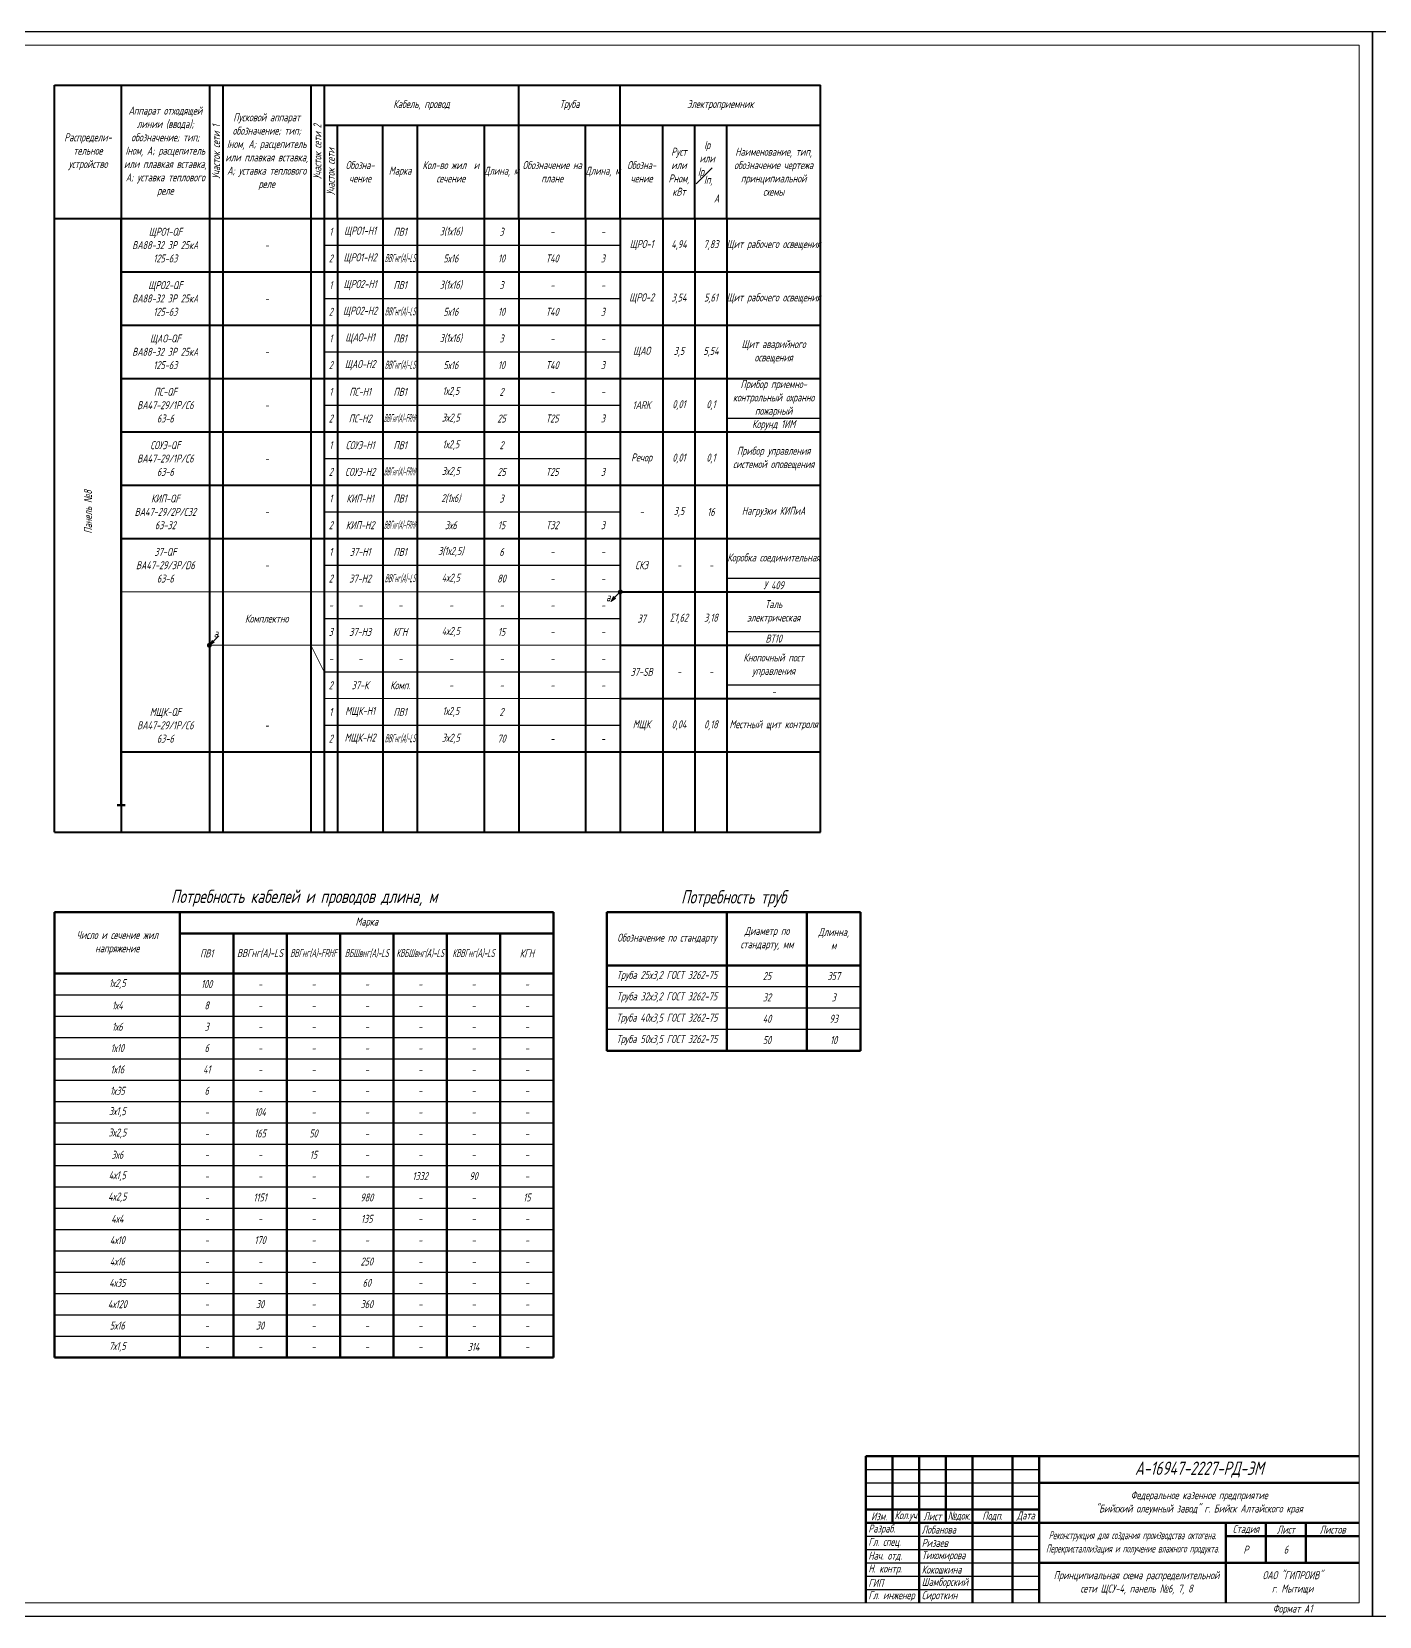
# Model space of a CAD drawing. Header units: millimetres. Extents: x -14296 to 10264, y -13087 to -5602.
# Drawn here: x -8690 to -8185, y -13087 to -12493 of the extents above; entities that cross this region are included whole.
import ezdxf

# ---------------------------------------------------------------- set-up
doc = ezdxf.new("R2010")
doc.units = ezdxf.units.MM
doc.linetypes.add('gost5', pattern=[7, 5, -2, 0])
for name, color, linetype, lineweight in [('КаБель контрольный (Вновь)', 142, 'gost5', 15), ('КаБель силовой (Вновь)', 1, 'Continuous', 15), ('Рамка толстая', 7, 'Continuous', 15), ('Рамка тонкая', 5, 'Continuous', 25), ('Схема распред. сети', 9, 'Continuous', 25), ('ТаБлица', 253, 'Continuous', 15), ('Текст', 7, 'Continuous', 20), ('Штампы', 252, 'Continuous', 25)]:
    doc.layers.add(name, color=color, linetype=linetype, lineweight=lineweight)
doc.styles.add('Simplex', font='simplex.shx', dxfattribs={"width": 0.7, "oblique": 15})

# ---------------------------------------------------------------- blocks, each defined once
blk = doc.blocks.new('A$C551E481E')
at = {"layer": 'Рамка толстая'}
for p, q in [((20, 589), (20, 5)), ((836, 589), (20, 589)), ((836, 5), (836, 589)), ((20, 5), (836, 5))]:
    blk.add_line(p, q, dxfattribs=at)
at = {"layer": 'Рамка тонкая'}
for p, q in [((0, 594), (0, 0)), ((841, 594), (0, 594)), ((841, 0), (841, 594)), ((0, 0), (841, 0))]:
    blk.add_line(p, q, dxfattribs=at)

msp = doc.modelspace()

# ---------------------------------------------------------------- hatches: boundary and pattern name
at = {"layer": 'КаБель силовой (Вновь)'}
for points in [[(-8473.25175, -12706.27618), (-8471.48399, -12705.21552), (-8472.19109, -12704.50842)], [(-8470.46622, -12702.74065, 1), (-8468.96622, -12702.74065, 1)], [(-8468.96622, -12702.74065, 1), (-8470.46622, -12702.74065, 1)], [(-8624.46622, -12722.74065, 1), (-8622.96622, -12722.74065, 1)], [(-8622.96622, -12722.74065, 1), (-8624.46622, -12722.74065, 1)], [(-8623.71622, -12722.74065), (-8621.94845, -12721.67999), (-8622.65556, -12720.97288)]]:
    msp.add_hatch(color=256, dxfattribs=at).paths.add_polyline_path(points)

# ---------------------------------------------------------------- linework, layer by layer
at = {"layer": 'КаБель контрольный (Вновь)', "linetype": 'ByBlock'}
for p, q in [((-8585.71622, -12722.74065), (-8580.71622, -12732.74065)), ((-8580.71622, -12732.74065), (-8580.71622, -12742.74065)), ((-8580.71622, -12742.74065), (-8469.71622, -12742.74065))]:
    msp.add_line(p, q, dxfattribs=at)
at = {"layer": 'КаБель силовой (Вновь)', "lineweight": 200}
for p, q in [((-8656.71622, -12782.74065), (-8656.71622, -12562.74065)), ((-8655.21622, -12782.74065), (-8658.21622, -12782.74065))]:
    msp.add_line(p, q, dxfattribs=at)
at = {"layer": 'КаБель силовой (Вновь)'}
for p, q in [((-8469.71622, -12582.74065), (-8656.71622, -12582.74065)), ((-8469.71622, -12602.74065), (-8656.71622, -12602.74065)), ((-8469.71622, -12622.74065), (-8656.71622, -12622.74065)), ((-8469.71622, -12642.74065), (-8656.71622, -12642.74065)), ((-8469.71622, -12662.74065), (-8656.71622, -12662.74065)), ((-8469.71622, -12682.74065), (-8656.71622, -12682.74065)), ((-8469.71622, -12702.74065), (-8656.71622, -12702.74065)), ((-8472.19109, -12704.50842), (-8473.25175, -12706.27618)), ((-8473.25175, -12706.27618), (-8471.48399, -12705.21552)), ((-8473.25175, -12706.27618), (-8471.48399, -12705.21552)), ((-8472.19109, -12704.50842), (-8471.48399, -12705.21552)), ((-8469.71622, -12702.74065), (-8471.83754, -12704.86197)), ((-8622.65556, -12720.97288), (-8623.71622, -12722.74065)), ((-8623.71622, -12722.74065), (-8621.94845, -12721.67999)), ((-8469.71622, -12722.74065), (-8623.71622, -12722.74065)), ((-8622.65556, -12720.97288), (-8621.94845, -12721.67999)), ((-8620.18069, -12719.20512), (-8622.30201, -12721.32644)), ((-8469.71622, -12762.74065), (-8656.71622, -12762.74065))]:
    msp.add_line(p, q, dxfattribs=at)
for centre in [(-8469.71622, -12702.74065), (-8469.71622, -12702.74065), (-8623.71622, -12722.74065), (-8623.71622, -12722.74065)]:
    msp.add_circle(centre, 0.75, dxfattribs=at)
at = {"layer": 'Рамка тонкая'}
for p, q in [((-8580.71622, -12572.74065), (-8469.71622, -12572.74065)), ((-8580.71622, -12592.74065), (-8469.71622, -12592.74065)), ((-8580.71622, -12612.74065), (-8469.71622, -12612.74065)), ((-8580.71622, -12632.74065), (-8469.71622, -12632.74065)), ((-8394.71622, -12637.74065), (-8429.71622, -12637.74065)), ((-8394.71622, -12637.74065), (-8429.71622, -12637.74065)), ((-8580.71622, -12652.74065), (-8469.71622, -12652.74065)), ((-8580.71622, -12672.74065), (-8469.71622, -12672.74065)), ((-8580.71622, -12692.74065), (-8469.71622, -12692.74065)), ((-8394.71622, -12697.74065), (-8429.71622, -12697.74065)), ((-8580.71622, -12712.74065), (-8469.71622, -12712.74065)), ((-8394.71622, -12717.74065), (-8429.71622, -12717.74065)), ((-8580.71622, -12732.74065), (-8469.71622, -12732.74065)), ((-8394.71622, -12737.74065), (-8429.71622, -12737.74065)), ((-8580.71622, -12752.74065), (-8469.71622, -12752.74065)), ((-8681.71622, -12853.74065), (-8494.71622, -12853.74065)), ((-8379.71622, -12850.74065), (-8474.71622, -12850.74065)), ((-8379.71622, -12858.74065), (-8474.71622, -12858.74065)), ((-8681.71622, -12861.74065), (-8494.71622, -12861.74065)), ((-8681.71622, -12869.74065), (-8494.71622, -12869.74065)), ((-8379.71622, -12866.74065), (-8474.71622, -12866.74065)), ((-8681.71622, -12877.74065), (-8494.71622, -12877.74065)), ((-8681.71622, -12885.74065), (-8494.71622, -12885.74065)), ((-8681.71622, -12893.74065), (-8494.71622, -12893.74065)), ((-8681.71622, -12901.74065), (-8494.71622, -12901.74065)), ((-8681.71622, -12909.74065), (-8494.71622, -12909.74065)), ((-8681.71622, -12917.74065), (-8494.71622, -12917.74065)), ((-8681.71622, -12925.74065), (-8494.71622, -12925.74065)), ((-8681.71622, -12933.74065), (-8494.71622, -12933.74065)), ((-8681.71622, -12941.74065), (-8494.71622, -12941.74065)), ((-8681.71622, -12949.74065), (-8494.71622, -12949.74065)), ((-8681.71622, -12957.74065), (-8494.71622, -12957.74065)), ((-8681.71622, -12965.74065), (-8494.71622, -12965.74065)), ((-8681.71622, -12973.74065), (-8494.71622, -12973.74065)), ((-8681.71622, -12981.74065), (-8494.71622, -12981.74065))]:
    msp.add_line(p, q, dxfattribs=at)
at = {"layer": 'Схема распред. сети', "lineweight": 40}
for p, q in [((-8681.71622, -12792.74065), (-8681.71622, -12512.74065)), ((-8681.71622, -12512.74065), (-8394.71622, -12512.74065)), ((-8656.71622, -12512.74065), (-8656.71622, -12792.74065)), ((-8623.71622, -12512.74065), (-8623.71622, -12562.74065)), ((-8618.71622, -12512.74065), (-8618.71622, -12562.74065)), ((-8585.71622, -12512.74065), (-8585.71622, -12562.74065)), ((-8580.71622, -12512.74065), (-8580.71622, -12562.74065)), ((-8507.71622, -12562.74065), (-8507.71622, -12512.74065)), ((-8469.71622, -12562.74065), (-8469.71622, -12512.74065)), ((-8394.71622, -12792.74065), (-8394.71622, -12512.74065)), ((-8580.71622, -12527.74065), (-8507.71622, -12527.74065)), ((-8575.71622, -12562.74065), (-8575.71622, -12527.74065)), ((-8558.71622, -12562.74065), (-8558.71622, -12527.74065)), ((-8545.71622, -12792.74065), (-8545.71622, -12527.74065)), ((-8520.71622, -12527.74065), (-8520.71622, -12792.74065)), ((-8507.71622, -12527.74065), (-8469.71622, -12527.74065)), ((-8482.71622, -12562.74065), (-8482.71622, -12527.74065)), ((-8469.71622, -12527.74065), (-8394.71622, -12527.74065)), ((-8453.71622, -12562.74065), (-8453.71622, -12527.74065)), ((-8441.71622, -12562.74065), (-8441.71622, -12527.74065)), ((-8429.71622, -12562.74065), (-8429.71622, -12527.74065)), ((-8681.71622, -12562.74065), (-8394.71622, -12562.74065)), ((-8623.71622, -12562.74065), (-8623.71622, -12792.74065)), ((-8618.71622, -12562.74065), (-8618.71622, -12792.74065)), ((-8585.71622, -12562.74065), (-8585.71622, -12792.74065)), ((-8580.71622, -12562.74065), (-8580.71622, -12792.74065)), ((-8575.71622, -12562.74065), (-8575.71622, -12792.74065)), ((-8558.71622, -12562.74065), (-8558.71622, -12792.74065)), ((-8507.71622, -12562.74065), (-8507.71622, -12792.74065)), ((-8482.71622, -12562.74065), (-8482.71622, -12792.74065)), ((-8469.71622, -12562.74065), (-8469.71622, -12792.74065)), ((-8453.71622, -12562.74065), (-8453.71622, -12792.74065)), ((-8441.71622, -12562.74065), (-8441.71622, -12792.74065)), ((-8429.71622, -12562.74065), (-8429.71622, -12792.74065)), ((-8656.71622, -12582.74065), (-8394.71622, -12582.74065)), ((-8656.71622, -12602.74065), (-8394.71622, -12602.74065)), ((-8656.71622, -12622.74065), (-8394.71622, -12622.74065)), ((-8656.71622, -12642.74065), (-8394.71622, -12642.74065)), ((-8656.71622, -12662.74065), (-8394.71622, -12662.74065)), ((-8656.71622, -12682.74065), (-8394.71622, -12682.74065)), ((-8469.71622, -12702.74065), (-8394.71622, -12702.74065)), ((-8469.71622, -12722.74065), (-8394.71622, -12722.74065)), ((-8469.71622, -12742.74065), (-8394.71622, -12742.74065)), ((-8656.71622, -12762.74065), (-8394.71622, -12762.74065)), ((-8681.71622, -12792.74065), (-8394.71622, -12792.74065))]:
    msp.add_line(p, q, dxfattribs=at)
at = {"layer": 'ТаБлица', "lineweight": 60}
for p, q in [((-8681.71622, -12822.74065), (-8681.71622, -12989.74065)), ((-8681.71622, -12822.74065), (-8494.71622, -12822.74065)), ((-8634.71622, -12822.74065), (-8634.71622, -12989.74065)), ((-8494.71622, -12822.74065), (-8494.71622, -12989.74065)), ((-8474.71622, -12822.74065), (-8379.71622, -12822.74065)), ((-8474.71622, -12874.74065), (-8474.71622, -12822.74065)), ((-8429.71622, -12822.74065), (-8429.71622, -12874.74065)), ((-8399.71622, -12822.74065), (-8399.71622, -12874.74065)), ((-8379.71622, -12822.74065), (-8379.71622, -12874.74065)), ((-8634.71622, -12830.74065), (-8494.71622, -12830.74065)), ((-8614.71622, -12830.74065), (-8614.71622, -12989.74065)), ((-8594.71622, -12830.74065), (-8594.71622, -12989.74065)), ((-8574.71622, -12830.74065), (-8574.71622, -12989.74065)), ((-8554.71622, -12830.74065), (-8554.71622, -12989.74065)), ((-8534.71622, -12830.74065), (-8534.71622, -12989.74065)), ((-8514.71622, -12830.74065), (-8514.71622, -12989.74065)), ((-8681.71622, -12845.74065), (-8494.71622, -12845.74065)), ((-8379.71622, -12842.74065), (-8474.71622, -12842.74065)), ((-8379.71622, -12874.74065), (-8474.71622, -12874.74065)), ((-8681.71622, -12989.74065), (-8494.71622, -12989.74065))]:
    msp.add_line(p, q, dxfattribs=at)
at = {"layer": 'Штампы', "lineweight": 60}
for p, q in [((-8377.71622, -13026.74066), (-8192.71622, -13026.74066)), ((-8377.71622, -13026.74066), (-8377.71622, -13081.74066)), ((-8367.71622, -13026.74066), (-8367.71622, -13051.74066)), ((-8357.71622, -13026.74066), (-8357.71622, -13081.74066)), ((-8347.71622, -13026.74066), (-8347.71622, -13051.74066)), ((-8337.71622, -13026.74066), (-8337.71622, -13081.74066)), ((-8322.71622, -13026.74066), (-8322.71622, -13081.74066)), ((-8312.71622, -13026.74066), (-8312.71622, -13081.74066)), ((-8312.71622, -13036.74066), (-8192.71622, -13036.74066)), ((-8377.71622, -13046.74066), (-8312.71622, -13046.74066)), ((-8377.71622, -13051.74066), (-8192.71622, -13051.74066)), ((-8242.71622, -13051.74066), (-8242.71622, -13081.74066)), ((-8227.71622, -13051.74066), (-8227.71622, -13066.74066)), ((-8212.71622, -13051.74066), (-8212.71622, -13066.74066)), ((-8242.71622, -13056.74066), (-8192.71622, -13056.74066)), ((-8312.71622, -13066.74066), (-8192.71622, -13066.74066))]:
    msp.add_line(p, q, dxfattribs=at)
at = {"layer": 'Штампы', "color": 5}
for p, q in [((-8377.71622, -13031.74066), (-8312.71622, -13031.74066)), ((-8377.71622, -13036.74066), (-8312.71622, -13036.74066)), ((-8377.71622, -13041.74066), (-8312.71622, -13041.74066)), ((-8377.71622, -13056.74066), (-8312.71622, -13056.74066)), ((-8377.71622, -13061.74066), (-8312.71622, -13061.74066)), ((-8377.71622, -13066.74066), (-8312.71622, -13066.74066)), ((-8377.71622, -13071.74066), (-8312.71622, -13071.74066)), ((-8377.71622, -13076.74066), (-8312.71622, -13076.74066))]:
    msp.add_line(p, q, dxfattribs=at)

# ---------------------------------------------------------------- block references
for p in [(-9028.71622, -13086.74065), (-8187.71622, -13086.74065)]:
    msp.add_blockref('A$C551E481E', p)

# ---------------------------------------------------------------- texts
at = {"layer": 'Текст', "char_height": 3, "style": 'Simplex'}
for s, insert, width, attachment_point in [('Аппарат отходящей линии (ввода); обозначение; тип; Iном, А; расцепитель или плавкая вставка, А; уставка теплового реле', (-8640.21622, -12537.74065), 33, 5), ('Кабель, провод', (-8544.21622, -12520.24065), 73, 5), ('Труба', (-8488.71622, -12520.24065), 38, 5), ('Электроприемник', (-8432.21622, -12520.24065), 75, 5), ('Пусковой аппарат обозначение; тип; Iном, А; расцепитель или плавкая вставка, А; уставка теплового реле', (-8602.21622, -12537.74065), 33, 5), ('Распредели-\\Pтельное устройство', (-8669.21622, -12537.74065), 25, 5), ('Pуст или Pном, кВт', (-8447.71622, -12545.24065), 12, 5), ('\\A1;Iр   или   \\SIр#Iп, ;       А', (-8435.71622, -12545.24065), 12, 5), ('Наименование, тип, обозначение чертежа принципиальной схемы', (-8412.21622, -12545.24065), 35, 5), ('Обозна- чение', (-8567.21622, -12545.24065), 17, 5), ('Марка', (-8552.21622, -12545.24065), 13, 5), ('Кол-во жил  и сечение', (-8533.21622, -12545.24065), 25, 5), ('Длина, м', (-8514.21622, -12545.24065), 13, 5), ('Обозначение на плане', (-8495.21622, -12545.24065), 25, 5), ('Длина, м', (-8476.21622, -12545.24065), 13, 5), ('Обозна-\\Pчение', (-8461.71622, -12545.24065), 16, 5), ('ЩРО1-QF\\PВА88-32 3Р 25кА\\P125-63', (-8640.21622, -12572.74065), 33, 5), ('1', (-8578.21622, -12567.74065), 5, 5), ('ЩРО1-Н1', (-8567.21622, -12567.74065), 17, 5), ('ПВ1', (-8552.21622, -12567.74065), 13, 5), ('3(1х16)', (-8533.21622, -12567.74065), 25, 5), ('3', (-8514.21622, -12567.74065), 13, 5), ('-', (-8495.21622, -12567.74065), 25, 5), ('-', (-8476.21622, -12567.74065), 13, 5), ('-', (-8602.21622, -12572.74065), 33, 5), ('ЩРО-1', (-8461.71622, -12572.74065), 16, 5), ('4,94', (-8447.71622, -12572.74065), 12, 5), ('7,83', (-8435.71622, -12572.74065), 12, 5), ('Щит рабочего освещения', (-8412.21622, -12572.74065), 35, 5), ('2', (-8578.21622, -12577.74065), 5, 5), ('ЩРО1-Н2', (-8567.21622, -12577.74065), 17, 5), ('{\\W0.4;ВВГнг(А)-LS}', (-8552.21622, -12577.74065), 13, 5), ('5х16', (-8533.21622, -12577.74065), 25, 5), ('10', (-8514.21622, -12577.74065), 13, 5), ('Т40', (-8495.21622, -12577.74065), 25, 5), ('3', (-8476.21622, -12577.74065), 13, 5), ('ЩРО2-QF\\PВА88-32 3Р 25кА\\P125-63', (-8640.21622, -12592.74065), 33, 5), ('1', (-8578.21622, -12587.74065), 5, 5), ('ЩРО2-Н1', (-8567.21622, -12587.74065), 17, 5), ('ПВ1', (-8552.21622, -12587.74065), 13, 5), ('3(1х16)', (-8533.21622, -12587.74065), 25, 5), ('3', (-8514.21622, -12587.74065), 13, 5), ('-', (-8495.21622, -12587.74065), 25, 5), ('-', (-8476.21622, -12587.74065), 13, 5), ('ЩРО-2', (-8461.71622, -12592.74065), 16, 5), ('3,54', (-8447.71622, -12592.74065), 12, 5), ('5,61', (-8435.71622, -12592.74065), 12, 5), ('Щит рабочего освещения', (-8412.21622, -12592.74065), 35, 5), ('-', (-8602.21622, -12592.74065), 33, 5), ('2', (-8578.21622, -12597.74065), 5, 5), ('ЩРО2-Н2', (-8567.21622, -12597.74065), 17, 5), ('{\\W0.4;ВВГнг(А)-LS}', (-8552.21622, -12597.74065), 13, 5), ('5х16', (-8533.21622, -12597.74065), 25, 5), ('10', (-8514.21622, -12597.74065), 13, 5), ('Т40', (-8495.21622, -12597.74065), 25, 5), ('3', (-8476.21622, -12597.74065), 13, 5), ('ЩАО-QF\\PВА88-32 3Р 25кА\\P125-63', (-8640.21622, -12612.74065), 33, 5), ('1', (-8578.21622, -12607.74065), 5, 5), ('ЩАО-Н1', (-8567.21622, -12607.74065), 17, 5), ('ПВ1', (-8552.21622, -12607.74065), 13, 5), ('3(1х16)', (-8533.21622, -12607.74065), 25, 5), ('3', (-8514.21622, -12607.74065), 13, 5), ('-', (-8495.21622, -12607.74065), 25, 5), ('-', (-8476.21622, -12607.74065), 13, 5), ('Щит аварийного освещения', (-8412.21622, -12612.74065), 35, 5), ('-', (-8602.21622, -12612.74065), 33, 5), ('2', (-8578.21622, -12617.74065), 5, 5), ('ЩАО-Н2', (-8567.21622, -12617.74065), 17, 5), ('{\\W0.4;ВВГнг(А)-LS}', (-8552.21622, -12617.74065), 13, 5), ('5х16', (-8533.21622, -12617.74065), 25, 5), ('10', (-8514.21622, -12617.74065), 13, 5), ('Т40', (-8495.21622, -12617.74065), 25, 5), ('3', (-8476.21622, -12617.74065), 13, 5), ('ЩАО', (-8461.71622, -12612.74065), 16, 5), ('3,5', (-8447.71622, -12612.74065), 12, 5), ('5,54', (-8435.71622, -12612.74065), 12, 5), ('ПС-QF\\PВА47-29/1Р/С6\\P63-6', (-8640.21622, -12632.74065), 33, 5), ('1', (-8578.21622, -12627.74065), 5, 5), ('ПС-Н1', (-8567.21622, -12627.74065), 17, 5), ('ПВ1', (-8552.21622, -12627.74065), 13, 5), ('1х2,5', (-8533.21622, -12627.74065), 25, 5), ('2', (-8514.21622, -12627.74065), 13, 5), ('-', (-8495.21622, -12627.74065), 25, 5), ('-', (-8476.21622, -12627.74065), 13, 5), ('Прибор приемно- контрольный охранно пожарный', (-8412.21622, -12630.24065), 35, 5), ('-', (-8602.21622, -12632.74065), 33, 5), ('1ARK', (-8461.71622, -12632.74065), 16, 5), ('0,01', (-8447.71622, -12632.74065), 12, 5), ('0,1', (-8435.71622, -12632.74065), 12, 5), ('2', (-8578.21622, -12637.74065), 5, 5), ('ПС-Н2', (-8567.21622, -12637.74065), 17, 5), ('3х2,5', (-8533.21622, -12637.74065), 25, 5), ('25', (-8514.21622, -12637.74065), 13, 5), ('Т25', (-8495.21622, -12637.74065), 25, 5), ('3', (-8476.21622, -12637.74065), 13, 5), ('Корунд 1ИМ', (-8412.21622, -12640.24065), 35, 5), ('СОУЭ-QF \\PВА47-29/1Р/С6\\P63-6', (-8640.21622, -12652.74065), 33, 5), ('1', (-8578.21622, -12647.74065), 5, 5), ('СОУЭ-Н1', (-8567.21622, -12647.74065), 17, 5), ('ПВ1', (-8552.21622, -12647.74065), 13, 5), ('1х2,5', (-8533.21622, -12647.74065), 25, 5), ('2', (-8514.21622, -12647.74065), 13, 5), ('Речор', (-8461.71622, -12652.74065), 16, 5), ('0,01', (-8447.71622, -12652.74065), 12, 5), ('0,1', (-8435.71622, -12652.74065), 12, 5), ('Прибор управления системой оповещения ', (-8412.21622, -12652.74065), 35, 5), ('-', (-8602.21622, -12652.74065), 33, 5), ('2', (-8578.21622, -12657.74065), 5, 5), ('СОУЭ-Н2', (-8567.21622, -12657.74065), 17, 5), ('3х2,5', (-8533.21622, -12657.74065), 25, 5), ('25', (-8514.21622, -12657.74065), 13, 5), ('Т25', (-8495.21622, -12657.74065), 25, 5), ('3', (-8476.21622, -12657.74065), 13, 5), ('КИП-QF\\PВА47-29/2Р/С32\\P63-32', (-8640.21622, -12672.74065), 33, 5), ('1', (-8578.21622, -12667.74065), 5, 5), ('КИП-Н1', (-8567.21622, -12667.74065), 17, 5), ('ПВ1', (-8552.21622, -12667.74065), 13, 5), ('2(1х6)', (-8533.21622, -12667.74065), 25, 5), ('3', (-8514.21622, -12667.74065), 13, 5), ('-', (-8602.21622, -12672.74065), 33, 5), ('-', (-8461.71622, -12672.74065), 16, 5), ('3,5', (-8447.71622, -12672.74065), 12, 5), ('16', (-8435.71622, -12672.74065), 12, 5), ('Нагрузки КИПиА', (-8412.21622, -12672.74065), 35, 5), ('2', (-8578.21622, -12677.74065), 5, 5), ('КИП-Н2', (-8567.21622, -12677.74065), 17, 5), ('3х6', (-8533.21622, -12677.74065), 25, 5), ('15', (-8514.21622, -12677.74065), 13, 5), ('Т32', (-8495.21622, -12677.74065), 25, 5), ('3', (-8476.21622, -12677.74065), 13, 5), ('37-QF\\PВА47-29/3Р/D6\\P63-6', (-8640.21622, -12692.74065), 33, 5), ('1', (-8578.21622, -12687.74065), 5, 5), ('37-Н1', (-8567.21622, -12687.74065), 17, 5), ('ПВ1', (-8552.21622, -12687.74065), 13, 5), ('3(1х2,5)', (-8533.21622, -12687.74065), 25, 5), ('6', (-8514.21622, -12687.74065), 13, 5), ('-', (-8602.21622, -12692.74065), 33, 5), ('-', (-8495.21622, -12687.74065), 25, 5), ('-', (-8476.21622, -12687.74065), 13, 5), ('СК3', (-8461.71622, -12692.74065), 16, 5), ('-', (-8447.71622, -12692.74065), 12, 5), ('-', (-8435.71622, -12692.74065), 12, 5), ('Коробка соединительная', (-8412.21622, -12690.24065), 35, 5), ('2', (-8578.21622, -12697.74065), 5, 5), ('37-Н2', (-8567.21622, -12697.74065), 17, 5), ('{\\W0.4;ВВГнг(А)-LS}', (-8552.21622, -12697.74065), 13, 5), ('4х2,5', (-8533.21622, -12697.74065), 25, 5), ('80', (-8514.21622, -12697.74065), 13, 5), ('-', (-8495.21622, -12697.74065), 25, 5), ('-', (-8476.21622, -12697.74065), 13, 5), ('У 409', (-8412.21622, -12700.24065), 35, 5), ('а', (-8474.1975, -12704.75449), 7.177382, 5), ('Комплектно', (-8602.21622, -12712.74065), 33, 5), ('-', (-8578.21622, -12707.74065), 5, 5), ('-', (-8567.21622, -12707.74065), 17, 5), ('-', (-8552.21622, -12707.74065), 13, 5), ('-', (-8533.21622, -12707.74065), 25, 5), ('-', (-8514.21622, -12707.74065), 13, 5), ('-', (-8495.21622, -12707.74065), 25, 5), ('-', (-8476.21622, -12707.74065), 13, 5), ('{\\W0.7;37}', (-8461.71622, -12712.74065), 16, 5), ('Σ1,62', (-8447.71622, -12712.74065), 12, 5), ('3,18', (-8435.71622, -12712.74065), 12, 5), ('Таль\\Pэлектрическая', (-8412.21622, -12710.24065), 35, 5), ('3', (-8578.21622, -12717.74065), 5, 5), ('37-Н3', (-8567.21622, -12717.74065), 17, 5), ('КГН', (-8552.21622, -12717.74065), 13, 5), ('4х2,5', (-8533.21622, -12717.74065), 25, 5), ('15', (-8514.21622, -12717.74065), 13, 5), ('а', (-8621.24135, -12718.26578), 7.177382, 5), ('-', (-8495.21622, -12717.74065), 25, 5), ('-', (-8476.21622, -12717.74065), 13, 5), ('ВТ10', (-8412.21622, -12720.24065), 35, 5), ('-', (-8578.21622, -12727.74065), 5, 5), ('-', (-8567.21622, -12727.74065), 17, 5), ('-', (-8552.21622, -12727.74065), 13, 5), ('-', (-8533.21622, -12727.74065), 25, 5), ('-', (-8514.21622, -12727.74065), 13, 5), ('-', (-8495.21622, -12727.74065), 25, 5), ('-', (-8476.21622, -12727.74065), 13, 5), ('Кнопочный пост управления', (-8412.21622, -12730.24065), 35, 5), ('37-SB', (-8461.71622, -12732.74065), 16, 5), ('-', (-8447.71622, -12732.74065), 12, 5), ('-', (-8435.71622, -12732.74065), 12, 5), ('2', (-8578.21622, -12737.74065), 5, 5), ('37-К', (-8567.21622, -12737.74065), 17, 5), ('{\\W0.7;Комп.}', (-8552.21622, -12737.74065), 13, 5), ('-', (-8533.21622, -12737.74065), 25, 5), ('-', (-8514.21622, -12737.74065), 13, 5), ('-', (-8495.21622, -12737.74065), 25, 5), ('-', (-8476.21622, -12737.74065), 13, 5), ('-', (-8412.21622, -12740.24065), 35, 5), ('Число и сечение жил\\Pнапряжение', (-8658.21622, -12834.24065), 47, 5), ('Марка', (-8564.71622, -12826.74065), 140, 5), ('Диаметр по стандарту, мм', (-8414.71622, -12832.74065), 30, 5), ('Длинна,\\Pм', (-8389.71622, -12832.74065), 20, 5), ('{\\W0.6;ВВГнг(А)-LS}', (-8604.71622, -12838.24065), 20, 5), ('{\\W0.5;ВВГнг(А)-FRHF}', (-8584.71622, -12838.24065), 20, 5), ('{\\W0.5;ВБШвнг(А)-LS}', (-8564.71622, -12838.24065), 20, 5), ('{\\W0.5;КВБШвнг(А)-LS}', (-8544.71622, -12838.24065), 20, 5), ('{\\W0.5;КВВГнг(А)-LS}', (-8524.71622, -12838.24065), 20, 5), ('Обозначение по стандарту', (-8452.21622, -12832.74065), 45, 5), ('ПВ1', (-8624.71622, -12838.24065), 20, 5), ('КГН', (-8504.71622, -12838.24065), 20, 5), ('1х2,5', (-8658.21622, -12849.74065), 47, 5), ('{\\W0.6;Труба 25х3,2 ГОСТ 3262-75}', (-8452.21622, -12846.74065), 45, 5), ('25', (-8414.71622, -12846.74065), 30, 5), ('357', (-8389.71622, -12846.74065), 20, 5), ('100', (-8624.71622, -12849.74065), 20, 5), ('-', (-8604.71622, -12849.74065), 20, 5), ('-', (-8584.71622, -12849.74065), 20, 5), ('-', (-8564.71622, -12849.74065), 20, 5), ('-', (-8544.71622, -12849.74065), 20, 5), ('-', (-8524.71622, -12849.74065), 20, 5), ('-', (-8504.71622, -12849.74065), 20, 5), ('{\\W0.6;Труба 32х3,2 ГОСТ 3262-75}', (-8452.21622, -12854.74065), 45, 5), ('32', (-8414.71622, -12854.74065), 30, 5), ('3', (-8389.71622, -12854.74065), 20, 5), ('1х4', (-8658.21622, -12857.74065), 47, 5), ('8', (-8624.71622, -12857.74065), 20, 5), ('-', (-8604.71622, -12857.74065), 20, 5), ('-', (-8584.71622, -12857.74065), 20, 5), ('-', (-8564.71622, -12857.74065), 20, 5), ('-', (-8544.71622, -12857.74065), 20, 5), ('-', (-8524.71622, -12857.74065), 20, 5), ('-', (-8504.71622, -12857.74065), 20, 5), ('1х6', (-8658.21622, -12865.74065), 47, 5), ('3', (-8624.71622, -12865.74065), 20, 5), ('-', (-8604.71622, -12865.74065), 20, 5), ('-', (-8584.71622, -12865.74065), 20, 5), ('-', (-8564.71622, -12865.74065), 20, 5), ('-', (-8544.71622, -12865.74065), 20, 5), ('-', (-8524.71622, -12865.74065), 20, 5), ('-', (-8504.71622, -12865.74065), 20, 5), ('{\\W0.6;Труба 40х3,5 ГОСТ 3262-75}', (-8452.21622, -12862.74065), 45, 5), ('40', (-8414.71622, -12862.74065), 30, 5), ('93', (-8389.71622, -12862.74065), 20, 5), ('{\\W0.6;Труба 50х3,5 ГОСТ 3262-75}', (-8452.21622, -12870.74065), 45, 5), ('50', (-8414.71622, -12870.74065), 30, 5), ('10', (-8389.71622, -12870.74065), 20, 5), ('1х10', (-8658.21622, -12873.74065), 47, 5), ('6', (-8624.71622, -12873.74065), 20, 5), ('-', (-8604.71622, -12873.74065), 20, 5), ('-', (-8584.71622, -12873.74065), 20, 5), ('-', (-8564.71622, -12873.74065), 20, 5), ('-', (-8544.71622, -12873.74065), 20, 5), ('-', (-8524.71622, -12873.74065), 20, 5), ('-', (-8504.71622, -12873.74065), 20, 5), ('1х16', (-8658.21622, -12881.74065), 47, 5), ('41', (-8624.71622, -12881.74065), 20, 5), ('-', (-8604.71622, -12881.74065), 20, 5), ('-', (-8584.71622, -12881.74065), 20, 5), ('-', (-8564.71622, -12881.74065), 20, 5), ('-', (-8544.71622, -12881.74065), 20, 5), ('-', (-8524.71622, -12881.74065), 20, 5), ('-', (-8504.71622, -12881.74065), 20, 5), ('1х35', (-8658.21622, -12889.74065), 47, 5), ('6', (-8624.71622, -12889.74065), 20, 5), ('-', (-8604.71622, -12889.74065), 20, 5), ('-', (-8584.71622, -12889.74065), 20, 5), ('-', (-8564.71622, -12889.74065), 20, 5), ('-', (-8544.71622, -12889.74065), 20, 5), ('-', (-8524.71622, -12889.74065), 20, 5), ('-', (-8504.71622, -12889.74065), 20, 5), ('3х1,5', (-8658.21622, -12897.74065), 47, 5), ('-', (-8624.71622, -12897.74065), 20, 5), ('104', (-8604.71622, -12897.74065), 20, 5), ('-', (-8584.71622, -12897.74065), 20, 5), ('-', (-8564.71622, -12897.74065), 20, 5), ('-', (-8544.71622, -12897.74065), 20, 5), ('-', (-8524.71622, -12897.74065), 20, 5), ('-', (-8504.71622, -12897.74065), 20, 5), ('3х2,5', (-8658.21622, -12905.74065), 47, 5), ('-', (-8624.71622, -12905.74065), 20, 5), ('50', (-8584.71622, -12905.74065), 20, 5), ('-', (-8564.71622, -12905.74065), 20, 5), ('-', (-8544.71622, -12905.74065), 20, 5), ('-', (-8524.71622, -12905.74065), 20, 5), ('-', (-8504.71622, -12905.74065), 20, 5), ('3х6', (-8658.21622, -12913.74065), 47, 5), ('15', (-8584.71622, -12913.74065), 20, 5), ('-', (-8624.71622, -12913.74065), 20, 5), ('-', (-8604.71622, -12913.74065), 20, 5), ('-', (-8564.71622, -12913.74065), 20, 5), ('-', (-8544.71622, -12913.74065), 20, 5), ('-', (-8524.71622, -12913.74065), 20, 5), ('-', (-8504.71622, -12913.74065), 20, 5), ('4х1,5', (-8658.21622, -12921.74065), 47, 5), ('-', (-8624.71622, -12921.74065), 20, 5), ('-', (-8604.71622, -12921.74065), 20, 5), ('-', (-8584.71622, -12921.74065), 20, 5), ('-', (-8564.71622, -12921.74065), 20, 5), ('1332', (-8544.71622, -12921.74065), 20, 5), ('90', (-8524.71622, -12921.74065), 20, 5), ('-', (-8504.71622, -12921.74065), 20, 5), ('4х2,5', (-8658.21622, -12929.74065), 47, 5), ('-', (-8624.71622, -12929.74065), 20, 5), ('1151', (-8604.71622, -12929.74065), 20, 5), ('-', (-8584.71622, -12929.74065), 20, 5), ('980', (-8564.71622, -12929.74065), 20, 5), ('-', (-8544.71622, -12929.74065), 20, 5), ('-', (-8524.71622, -12929.74065), 20, 5), ('15', (-8504.71622, -12929.74065), 20, 5), ('4х4', (-8658.21622, -12937.74065), 47, 5), ('135', (-8564.71622, -12937.74065), 20, 5), ('-', (-8624.71622, -12937.74065), 20, 5), ('-', (-8604.71622, -12937.74065), 20, 5), ('-', (-8584.71622, -12937.74065), 20, 5), ('-', (-8544.71622, -12937.74065), 20, 5), ('-', (-8524.71622, -12937.74065), 20, 5), ('-', (-8504.71622, -12937.74065), 20, 5), ('4х10', (-8658.21622, -12945.74065), 47, 5), ('-', (-8624.71622, -12945.74065), 20, 5), ('170', (-8604.71622, -12945.74065), 20, 5), ('-', (-8584.71622, -12945.74065), 20, 5), ('-', (-8564.71622, -12945.74065), 20, 5), ('-', (-8544.71622, -12945.74065), 20, 5), ('-', (-8524.71622, -12945.74065), 20, 5), ('-', (-8504.71622, -12945.74065), 20, 5), ('4х16', (-8658.21622, -12953.74065), 47, 5), ('-', (-8624.71622, -12953.74065), 20, 5), ('-', (-8604.71622, -12953.74065), 20, 5), ('-', (-8584.71622, -12953.74065), 20, 5), ('250', (-8564.71622, -12953.74065), 20, 5), ('-', (-8544.71622, -12953.74065), 20, 5), ('-', (-8524.71622, -12953.74065), 20, 5), ('-', (-8504.71622, -12953.74065), 20, 5), ('4х35', (-8658.21622, -12961.74065), 47, 5), ('60', (-8564.71622, -12961.74065), 20, 5), ('-', (-8624.71622, -12961.74065), 20, 5), ('-', (-8604.71622, -12961.74065), 20, 5), ('-', (-8584.71622, -12961.74065), 20, 5), ('-', (-8544.71622, -12961.74065), 20, 5), ('-', (-8524.71622, -12961.74065), 20, 5), ('-', (-8504.71622, -12961.74065), 20, 5), ('4х120', (-8658.21622, -12969.74065), 47, 5), ('-', (-8624.71622, -12969.74065), 20, 5), ('30', (-8604.71622, -12969.74065), 20, 5), ('-', (-8584.71622, -12969.74065), 20, 5), ('360', (-8564.71622, -12969.74065), 20, 5), ('-', (-8544.71622, -12969.74065), 20, 5), ('-', (-8524.71622, -12969.74065), 20, 5), ('-', (-8504.71622, -12969.74065), 20, 5), ('5х16', (-8658.21622, -12977.74065), 47, 5), ('-', (-8624.71622, -12977.74065), 20, 5), ('30', (-8604.71622, -12977.74065), 20, 5), ('-', (-8584.71622, -12977.74065), 20, 5), ('-', (-8564.71622, -12977.74065), 20, 5), ('-', (-8544.71622, -12977.74065), 20, 5), ('-', (-8524.71622, -12977.74065), 20, 5), ('-', (-8504.71622, -12977.74065), 20, 5), ('7х1,5', (-8658.21622, -12985.74065), 47, 5), ('314', (-8524.71622, -12985.74065), 20, 5), ('-', (-8624.71622, -12985.74065), 20, 5), ('-', (-8604.71622, -12985.74065), 20, 5), ('-', (-8584.71622, -12985.74065), 20, 5), ('-', (-8564.71622, -12985.74065), 20, 5), ('-', (-8544.71622, -12985.74065), 20, 5), ('-', (-8504.71622, -12985.74065), 20, 5), ('Федеральное казенное предприятие\\P"Бийский олеумный завод" г. Бийск Алтайского края', (-8252.71622, -13044.24066), 120, 5), ('Изм.', (-8372.71622, -13049.24066), 10, 5), ('Кол.уч', (-8362.71622, -13049.24066), 10, 5), ('Лист', (-8352.71622, -13049.24066), 10, 5), ('{\\fArial|b0|i0|c204|p34;\\W0.7;№\\Fsimplex|c204;док.}', (-8342.71622, -13049.24066), 10, 5), ('Подп.', (-8330.21622, -13049.24066), 15, 5), ('{\\W0.7;Дата}', (-8317.71622, -13049.24066), 10, 5), ('Разраб.', (-8376.71622, -13054.24066), 18, 4), ('Лобанова', (-8356.71622, -13054.24066), 18, 4), ('{\\W0.5;Реконструкция для создания производства октогена.\\PПерекристаллизация и получение влажного продукта.}', (-8277.71622, -13059.24066), 70, 5), ('{\\W0.7;Стадия}', (-8235.21622, -13054.24066), 15, 5), ('Лист', (-8220.21622, -13054.24066), 15, 5), ('Листов', (-8202.71622, -13054.24066), 20, 5), ('Гл. спец.', (-8376.71622, -13059.24066), 18, 4), ('Ризаев', (-8356.71622, -13059.24066), 18, 4), ('Р', (-8235.21622, -13061.74066), 15, 5), ('6', (-8220.21622, -13061.74066), 15, 5), ('Нач. отд.', (-8376.71622, -13064.24066), 18, 4), ('Н. контр.', (-8376.71622, -13069.24066), 19, 4), ('Кокошкина', (-8356.71622, -13069.24066), 18, 4), ('Тихомирова', (-8356.71622, -13064.24066), 18, 4), ('ГИП', (-8376.71622, -13074.24066), 18, 4), ('{\\W0.6;Шамборский}', (-8356.71622, -13074.24066), 18, 4), ('\\pl3;Принципиальная схема распределительной сети ЩСУ-4, панель {\\fArial|b0|i0|c204|p34;№}6, 7, 8', (-8277.71622, -13074.24066), 70, 5), ('{\\C2;ОАО "ГИПРОИВ"\\Pг. Мытищи}', (-8217.71622, -13074.24066), 50, 5), ('{\\W0.6;Гл. инженер}', (-8376.71622, -13079.24066), 18, 4), ('Сироткин', (-8356.71622, -13079.24066), 18, 4), ('Формат А1', (-8217.71622, -13084.24066), 50, 5)]:
    msp.add_mtext(s, dxfattribs=dict(at, insert=insert, width=width, attachment_point=attachment_point))
at = {"layer": 'Текст', "char_height": 3, "attachment_point": 5, "rotation": 90, "style": 'Simplex'}
for s, insert, width in [('Участок сети 1', (-8621.21622, -12537.74065), 50), ('Участок сети 2', (-8583.21622, -12537.74065), 50), ('Участок сети', (-8578.21622, -12545.24065), 35), ('Панель {\\fArial|b0|i0|c204|p34;№}8', (-8669.21622, -12672.74065), 220)]:
    msp.add_mtext(s, dxfattribs=dict(at, insert=insert, width=width))
at = {"layer": 'Текст', "lineweight": 20, "char_height": 3, "width": 13, "attachment_point": 5, "style": 'Simplex'}
for insert in [(-8552.21622, -12637.74065), (-8552.21622, -12657.74065), (-8552.21622, -12677.74065)]:
    msp.add_mtext('{\\W0.35;ВВГнг(А)-FRHF}', dxfattribs=dict(at, insert=insert))
at = {"layer": 'Текст', "color": 1, "char_height": 3, "attachment_point": 5, "style": 'Simplex'}
for s, insert, width in [('МЩК-QF \\PВА47-29/1Р/С6\\P63-6', (-8640.21622, -12752.74065), 33), ('1', (-8578.21622, -12747.74065), 5), ('МЩК-Н1', (-8567.21622, -12747.74065), 17), ('ПВ1', (-8552.21622, -12747.74065), 13), ('1х2,5', (-8533.21622, -12747.74065), 25), ('2', (-8514.21622, -12747.74065), 13), ('-', (-8602.21622, -12752.74065), 33), ('МЩК', (-8461.71622, -12752.74065), 16), ('0,04', (-8447.71622, -12752.74065), 12), ('0,18', (-8435.71622, -12752.74065), 12), ('Местный щит контроля ', (-8412.21622, -12752.74065), 35), ('2', (-8578.21622, -12757.74065), 5), ('МЩК-Н2', (-8567.21622, -12757.74065), 17), ('{\\W0.4;ВВГнг(А)-LS}', (-8552.21622, -12757.74065), 13), ('3х2,5', (-8533.21622, -12757.74065), 25), ('70', (-8514.21622, -12757.74065), 13), ('-', (-8495.21622, -12757.74065), 25), ('-', (-8476.21622, -12757.74065), 13), ('165', (-8604.71622, -12905.74065), 20)]:
    msp.add_mtext(s, dxfattribs=dict(at, insert=insert, width=width))
at = {"layer": 'Текст', "lineweight": 35, "char_height": 5, "attachment_point": 5, "style": 'Simplex'}
for s, insert, width in [('Потребность кабелей и проводов длина, м ', (-8588.21622, -12817.53024), 187), ('Потребность труб', (-8427.21622, -12817.74065), 95), ('А-16947-2227-РД-ЭМ', (-8252.71622, -13031.74066), 120)]:
    msp.add_mtext(s, dxfattribs=dict(at, insert=insert, width=width))

doc.saveas('drawing.dxf')
